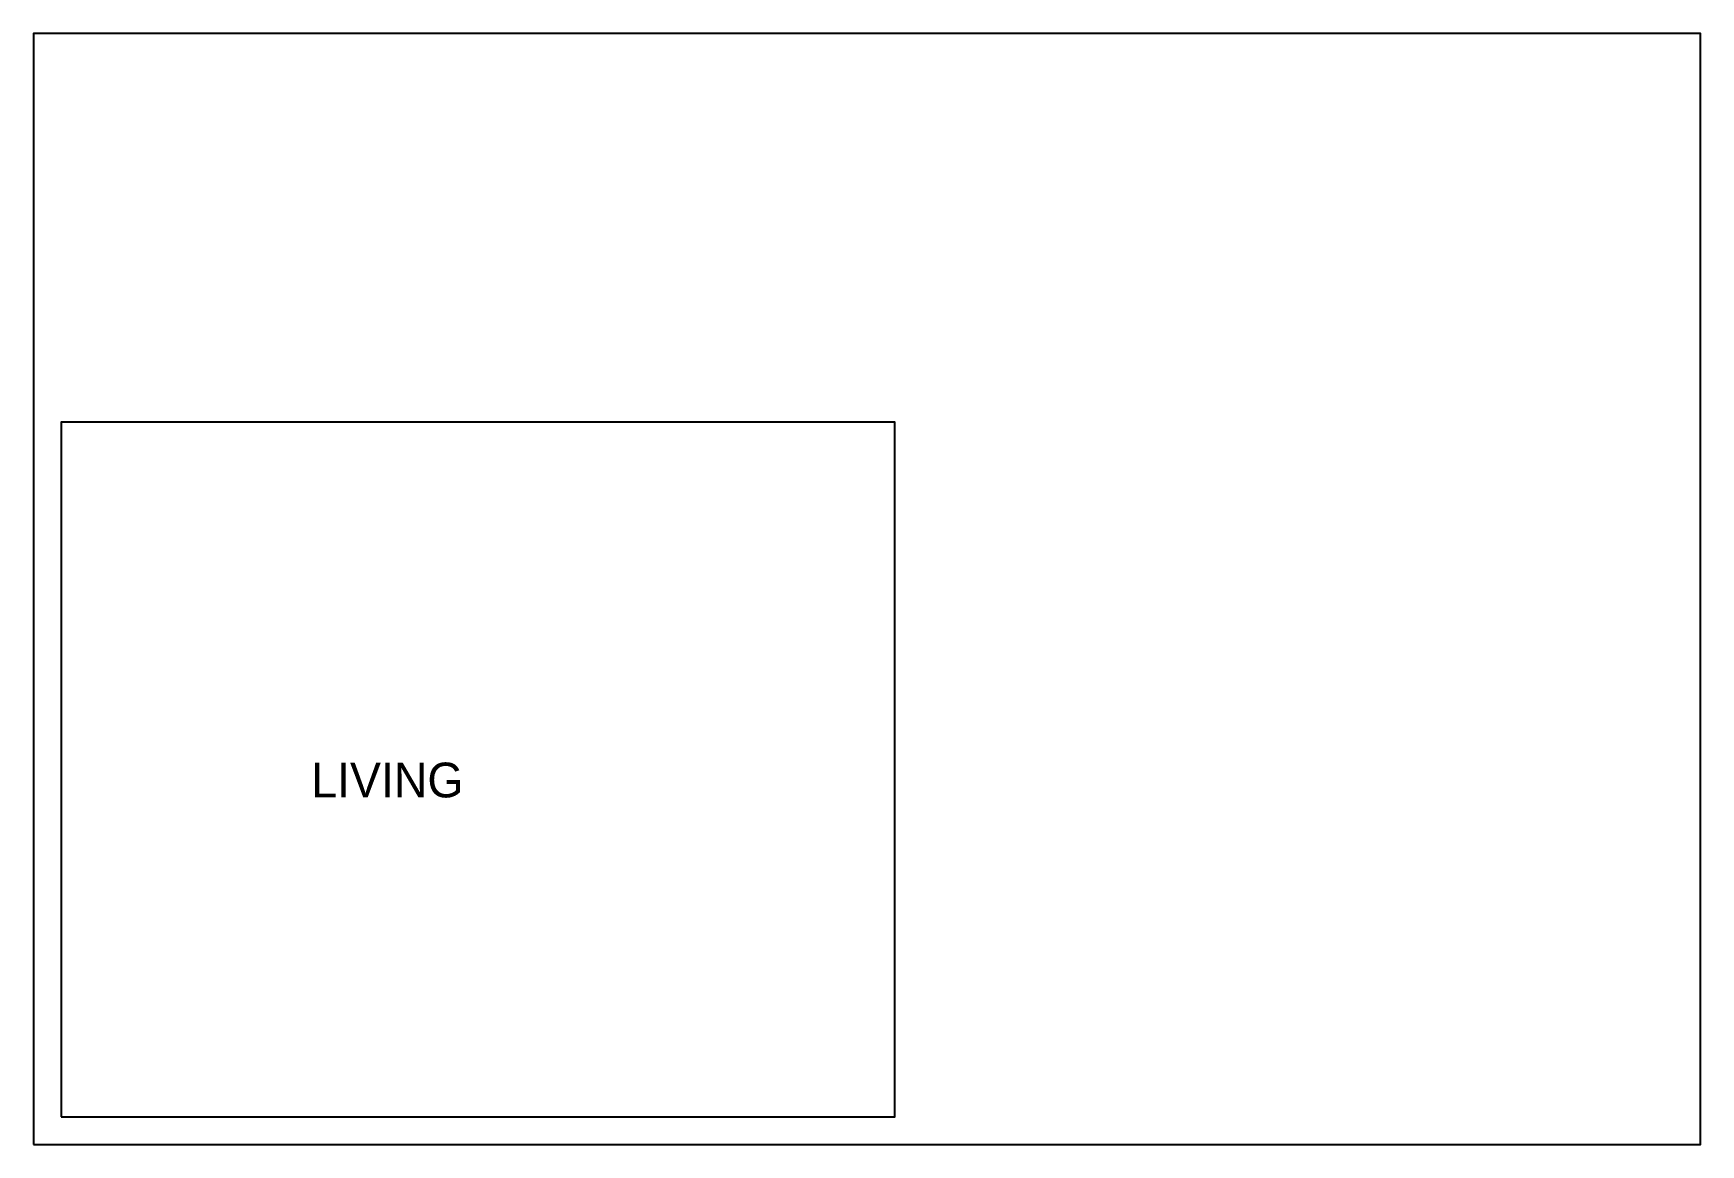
# Model space of a CAD drawing. Extents: x 0 to 12000, y 0 to 8000.
import ezdxf

# ---------------------------------------------------------------- set-up
doc = ezdxf.new("R2010")
doc.units = 0

msp = doc.modelspace()

# ---------------------------------------------------------------- linework, layer by layer
for points in [[(0, 0), (12000, 0), (12000, 8000), (0, 8000)], [(200, 200), (6200, 200), (6200, 5200), (200, 5200)]]:
    msp.add_lwpolyline(points, close=True)

# ---------------------------------------------------------------- texts
msp.add_text('LIVING', height=250).set_placement((2000, 2500))

doc.saveas('drawing.dxf')
